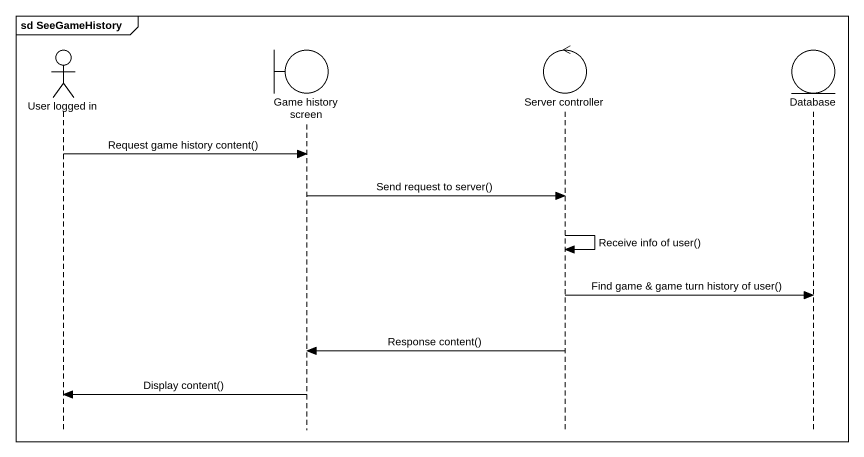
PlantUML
@startuml
mainframe sd SeeGameHistory
hide footbox
actor "User logged in" as User_logged_in
boundary "Game history screen" as Game_history_screen
control "Server controller" as Server_controller
entity "Database" as Database_

User_logged_in -> Game_history_screen : Request game history content()
Game_history_screen -> Server_controller : Send request to server()
Server_controller -> Server_controller : Receive info of user()
Server_controller -> Database_ : Find game & game turn history of user()
Server_controller -> Game_history_screen : Response content()
Game_history_screen -> User_logged_in : Display content()
@enduml
